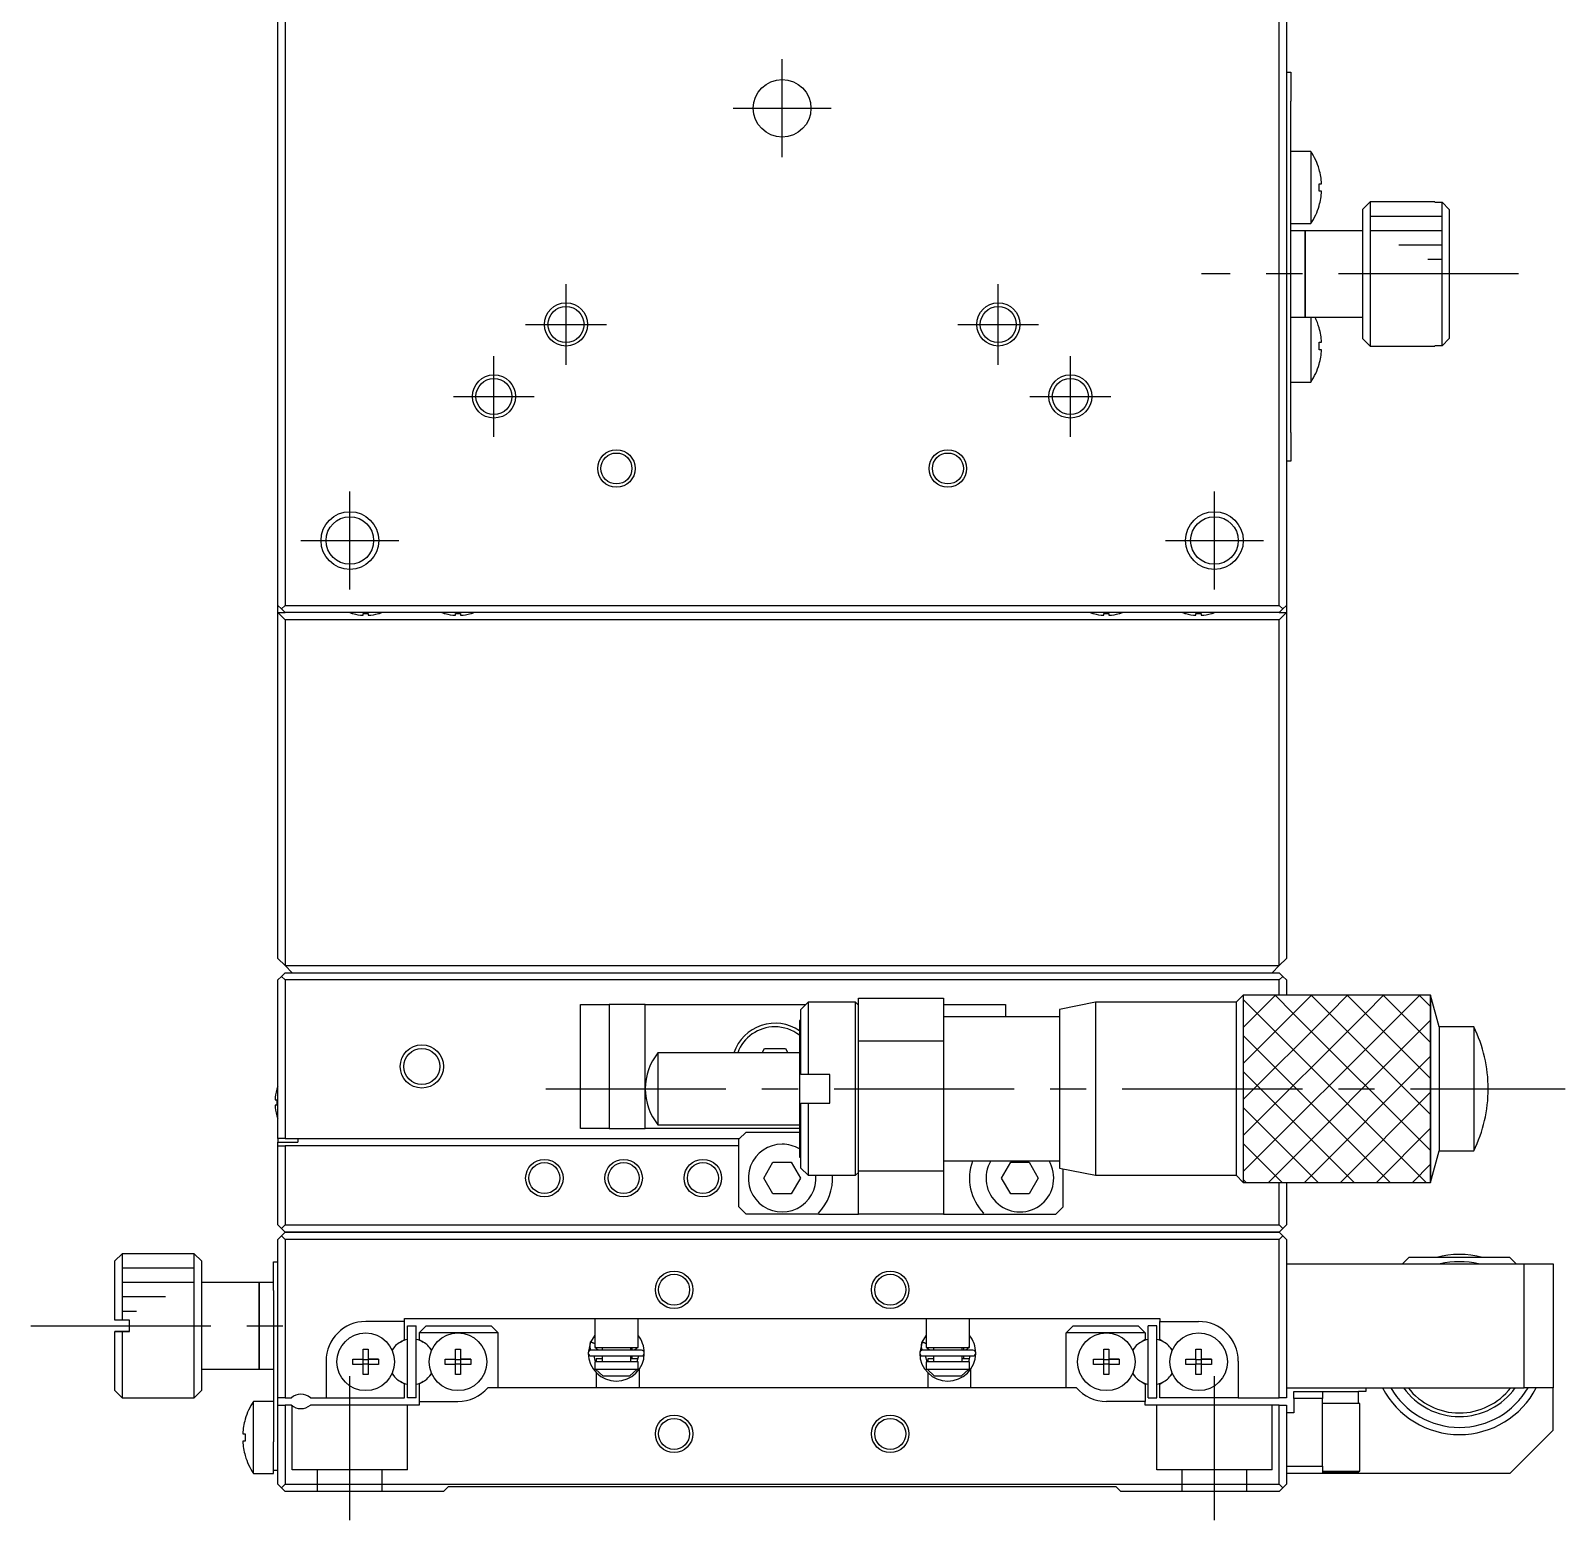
# Model space of a CAD drawing. Extents: x -400 to 382, y -2 to 594.
# Drawn here: x -115.1 to -8.6, y 39 to 142.4 of the extents above; entities that cross this region are included whole.
import ezdxf

# ---------------------------------------------------------------- set-up
doc = ezdxf.new("R2010")
doc.units = 0
doc.header["$LTSCALE"] = 10
doc.linetypes.add('CENTER', pattern=[2, 1.25, -0.25, 0.25, -0.25])
doc.linetypes.add('DASHED', pattern=[3.5, 2, -1.5])
doc.layers.get('0').update_dxf_attribs({"linetype": 'CONTINUOUS'})
doc.layers.add('CENTER', color=1, linetype='CENTER')

msp = doc.modelspace()

# ---------------------------------------------------------------- linework, layer by layer
at = {"color": 7, "linetype": 'CONTINUOUS'}
for p, q in [((-97.912276, 102.534675), (-97.912276, 171.534675)), ((-97.412276, 171.534675), (-97.412276, 102.534675)), ((-28.412276, 102.534675), (-28.412276, 171.534675)), ((-27.912276, 171.534675), (-27.912276, 102.534675)), ((-27.912276, 139.534675), (-27.612276, 139.534675)), ((-27.612276, 139.534675), (-27.612276, 137.534675)), ((-27.612276, 132.609675), (-27.612276, 137.534675)), ((-26.220619, 134.034675), (-27.612276, 134.034675)), ((-26.220619, 134.034675), (-26.220619, 129.034675)), ((-27.612276, 130.459675), (-27.612276, 132.609675)), ((-25.649695, 132.793264), (-25.64284, 132.796607)), ((-25.649695, 132.793264), (-25.64284, 132.796607)), ((-25.649695, 131.794675), (-25.477323, 131.794675)), ((-25.649695, 131.274675), (-25.649695, 131.794675)), ((-25.477323, 131.274675), (-25.649695, 131.274675)), ((-27.612276, 127.109675), (-27.612276, 130.459675)), ((-25.64284, 130.272742), (-25.649695, 130.276085)), ((-25.64284, 130.272742), (-25.649695, 130.276085)), ((-22.112276, 130.534675), (-22.612276, 130.034675)), ((-22.612276, 121.034675), (-22.612276, 130.034675)), ((-22.112276, 130.534675), (-22.112276, 120.534675)), ((-17.612276, 130.534675), (-22.112276, 130.534675)), ((-17.612276, 130.534675), (-17.612276, 130.518649)), ((-17.612276, 130.534675), (-17.612276, 130.518649)), ((-17.612276, 130.518649), (-17.112276, 130.518649)), ((-17.112276, 120.5507), (-17.112276, 130.518649)), ((-17.112276, 130.518649), (-16.612276, 130.016862)), ((-16.612276, 130.016862), (-16.612276, 121.052488)), ((-16.612276, 130.016862), (-16.612276, 121.052488)), ((-27.612276, 129.034675), (-26.220619, 129.034675)), ((-26.612276, 128.534675), (-27.612276, 128.534675)), ((-26.612276, 128.534675), (-26.612276, 122.534675)), ((-26.612276, 122.534675), (-26.612276, 128.534675)), ((-22.612276, 128.534675), (-26.612276, 128.534675)), ((-27.612276, 124.959675), (-27.612276, 127.109675)), ((-27.612276, 121.609675), (-27.612276, 124.959675)), ((-27.612276, 122.534675), (-26.612276, 122.534675)), ((-26.612276, 122.534675), (-22.612276, 122.534675)), ((-26.220619, 122.534675), (-26.220619, 118.034675)), ((-27.612276, 119.459675), (-27.612276, 121.609675)), ((-25.649695, 121.793264), (-25.64284, 121.796607)), ((-25.649695, 121.793264), (-25.64284, 121.796607)), ((-25.649695, 120.794675), (-25.477323, 120.794675)), ((-25.649695, 120.274675), (-25.649695, 120.794675)), ((-22.612276, 121.034675), (-22.112276, 120.534675)), ((-22.112276, 120.534675), (-17.612276, 120.534675)), ((-17.612276, 120.5507), (-17.612276, 120.534675)), ((-17.112276, 120.5507), (-17.612276, 120.5507)), ((-17.612276, 120.5507), (-17.612276, 120.534675)), ((-16.612276, 121.052488), (-17.112276, 120.5507)), ((-27.612276, 114.534675), (-27.612276, 119.459675)), ((-25.477323, 120.274675), (-25.649695, 120.274675)), ((-25.64284, 119.272742), (-25.649695, 119.276085)), ((-25.64284, 119.272742), (-25.649695, 119.276085)), ((-27.612276, 118.034675), (-26.220619, 118.034675)), ((-27.612276, 114.534675), (-27.612276, 112.534675)), ((-27.612276, 112.534675), (-27.912276, 112.534675)), ((-97.912276, 102.534675), (-97.662276, 102.284675)), ((-97.912276, 102.034675), (-97.912276, 102.534675)), ((-97.662276, 102.284675), (-97.412276, 102.534675)), ((-97.662276, 102.284675), (-97.412276, 102.034675)), ((-97.412276, 102.534675), (-28.412276, 102.534675)), ((-28.162276, 102.284675), (-28.412276, 102.534675)), ((-28.412276, 102.034675), (-28.162276, 102.284675)), ((-28.162276, 102.284675), (-27.912276, 102.534675)), ((-27.912276, 102.534675), (-27.912276, 102.034675)), ((-97.912276, 102.034675), (-97.412276, 101.534675)), ((-97.912276, 102.034675), (-97.412276, 102.034675)), ((-97.912276, 78.034675), (-97.912276, 102.034675)), ((-28.412276, 102.034675), (-97.412276, 102.034675)), ((-28.412276, 101.534675), (-97.412276, 101.534675)), ((-97.412276, 101.534675), (-97.412276, 77.534675)), ((-92.700892, 101.960531), (-92.698637, 101.965153)), ((-92.700892, 101.960531), (-92.698637, 101.965153)), ((-91.992276, 101.965153), (-91.632276, 101.965153)), ((-91.992276, 101.844816), (-91.992276, 101.965153)), ((-91.632276, 101.965153), (-91.632276, 101.844816)), ((-90.925914, 101.965153), (-90.92366, 101.960531)), ((-90.925914, 101.965153), (-90.92366, 101.960531)), ((-86.300892, 101.960531), (-86.298637, 101.965153)), ((-86.300892, 101.960531), (-86.298637, 101.965153)), ((-85.592276, 101.965153), (-85.232276, 101.965153)), ((-85.592276, 101.844816), (-85.592276, 101.965153)), ((-85.232276, 101.965153), (-85.232276, 101.844816)), ((-84.525914, 101.965153), (-84.52366, 101.960531)), ((-84.525914, 101.965153), (-84.52366, 101.960531)), ((-41.300892, 101.960531), (-41.298637, 101.965153)), ((-41.300892, 101.960531), (-41.298637, 101.965153)), ((-40.592276, 101.965153), (-40.232276, 101.965153)), ((-40.592276, 101.844816), (-40.592276, 101.965153)), ((-40.232276, 101.965153), (-40.232276, 101.844816)), ((-39.525914, 101.965153), (-39.52366, 101.960531)), ((-39.525914, 101.965153), (-39.52366, 101.960531)), ((-34.900892, 101.960531), (-34.898637, 101.965153)), ((-34.900892, 101.960531), (-34.898637, 101.965153)), ((-34.192276, 101.965153), (-33.832276, 101.965153)), ((-34.192276, 101.844816), (-34.192276, 101.965153)), ((-33.832276, 101.965153), (-33.832276, 101.844816)), ((-33.125914, 101.965153), (-33.12366, 101.960531)), ((-33.125914, 101.965153), (-33.12366, 101.960531)), ((-28.412276, 102.034675), (-27.912276, 102.034675)), ((-28.412276, 101.534675), (-27.912276, 102.034675)), ((-28.412276, 77.534675), (-28.412276, 101.534675)), ((-27.912276, 102.034675), (-27.912276, 78.034675)), ((-97.412276, 77.534675), (-97.912276, 78.034675)), ((-27.912276, 78.034675), (-28.412276, 77.534675)), ((-97.912276, 76.534675), (-97.662276, 76.784675)), ((-97.412276, 77.034675), (-97.662276, 76.784675)), ((-97.662276, 76.784675), (-97.412276, 76.534675)), ((-96.912276, 77.034675), (-97.412276, 77.534675)), ((-97.412276, 77.534675), (-28.412276, 77.534675)), ((-97.412276, 77.034675), (-28.412276, 77.034675)), ((-28.412276, 77.534675), (-28.912276, 77.034675)), ((-28.162276, 76.784675), (-28.412276, 77.034675)), ((-28.412276, 76.534675), (-28.162276, 76.784675)), ((-28.162276, 76.784675), (-27.912276, 76.534675)), ((-97.912276, 65.534675), (-97.912276, 76.534675)), ((-28.412276, 76.534675), (-97.412276, 76.534675)), ((-97.412276, 76.534675), (-97.412276, 65.534675)), ((-28.412276, 75.484674), (-28.412276, 76.534675)), ((-27.912276, 76.534675), (-27.912276, 75.484674)), ((-76.912276, 66.234675), (-76.912276, 74.834675)), ((-76.912276, 74.834675), (-74.912276, 74.834675)), ((-74.912276, 74.834675), (-74.912276, 66.234675)), ((-72.412276, 74.834675), (-74.912276, 74.834675)), ((-72.412276, 66.234675), (-72.412276, 74.834675)), ((-72.412276, 74.834675), (-61.262276, 74.834675)), ((-61.112276, 74.984675), (-61.612276, 74.484675)), ((-61.112276, 74.984675), (-61.112276, 69.984675)), ((-57.812276, 74.984675), (-61.112276, 74.984675)), ((-57.812276, 68.984675), (-57.812276, 74.984675)), ((-57.612276, 74.784675), (-57.812276, 74.984675)), ((-57.662276, 74.834675), (-57.612276, 74.834675)), ((-57.612276, 75.284675), (-51.712276, 75.284675)), ((-57.612276, 72.284675), (-57.612276, 75.284675)), ((-51.712276, 75.284675), (-51.712276, 72.284675)), ((-51.712276, 74.834675), (-47.412276, 74.834675)), ((-47.412276, 74.834675), (-47.412276, 73.984675)), ((-41.162277, 74.984671), (-43.662276, 74.484672)), ((-41.162277, 74.984671), (-41.162277, 62.984679)), ((-31.412272, 74.984671), (-41.162277, 74.984671)), ((-30.91227, 75.484674), (-31.412272, 74.984671)), ((-31.412272, 74.984671), (-31.412272, 62.984679)), ((-30.91227, 75.484674), (-30.91227, 62.484676)), ((-17.912269, 75.484674), (-30.91227, 75.484674)), ((-17.912269, 75.484674), (-17.912269, 62.484676)), ((-17.322781, 73.284675), (-17.912269, 75.484674)), ((-61.712276, 73.734675), (-61.712276, 64.234675)), ((-61.612276, 73.734675), (-61.712276, 73.734675)), ((-61.612276, 69.984675), (-61.612276, 74.484675)), ((-43.662276, 73.984675), (-51.712276, 73.984675)), ((-43.662276, 74.484672), (-43.662276, 63.484678)), ((-17.322781, 73.284675), (-17.322781, 64.684675)), ((-14.91227, 73.284675), (-17.322781, 73.284675)), ((-14.91227, 73.284675), (-14.91227, 64.684675)), ((-71.534767, 71.484671), (-71.534767, 66.484679)), ((-61.712276, 71.484671), (-71.534767, 71.484671)), ((-64.307171, 71.484671), (-64.133964, 71.784675)), ((-64.133964, 71.784675), (-62.690588, 71.784675)), ((-62.690588, 71.784675), (-62.517381, 71.484671)), ((-51.712276, 72.284675), (-57.612276, 72.284675)), ((-57.612276, 63.284675), (-57.612276, 72.284675)), ((-51.712276, 72.284675), (-51.712276, 63.284675)), ((-61.112276, 69.984675), (-61.612276, 69.984675)), ((-59.612276, 69.984675), (-61.112276, 69.984675)), ((-59.612276, 67.984675), (-59.612276, 69.984675)), ((-98.102135, 68.214675), (-97.981798, 68.214675)), ((-97.98642, 68.923291), (-97.981798, 68.921036)), ((-97.981798, 68.214675), (-97.981798, 67.854675)), ((-57.812276, 62.984675), (-57.812276, 68.984675)), ((-97.981798, 67.854675), (-98.102135, 67.854675)), ((-97.981798, 67.148313), (-97.98642, 67.146059)), ((-61.612276, 63.484675), (-61.612276, 67.984675)), ((-61.612276, 67.984675), (-61.112276, 67.984675)), ((-61.112276, 67.984675), (-61.112276, 62.984675)), ((-61.112276, 67.984675), (-59.612276, 67.984675)), ((-74.912276, 66.234675), (-76.912276, 66.234675)), ((-74.912276, 66.234675), (-72.412276, 66.234675)), ((-61.712276, 66.234675), (-72.412276, 66.234675)), ((-71.534767, 66.484679), (-61.712276, 66.484679)), ((-97.412276, 65.534675), (-97.912276, 65.534675)), ((-97.912276, 65.534675), (-97.912276, 65.284675)), ((-97.912276, 65.284675), (-96.512276, 65.284675)), ((-97.912276, 65.034675), (-97.912276, 65.284675)), ((-97.912276, 59.534675), (-97.912276, 65.034675)), ((-97.912276, 65.034675), (-97.412276, 65.034675)), ((-97.412276, 65.534675), (-65.862276, 65.534675)), ((-97.412276, 65.034675), (-97.412276, 59.534675)), ((-65.912276, 65.034675), (-97.412276, 65.034675)), ((-96.512276, 65.534675), (-96.512276, 65.284675)), ((-65.412276, 65.984675), (-65.912276, 65.484675)), ((-65.912276, 60.784675), (-65.912276, 65.484675)), ((-65.412276, 65.984675), (-61.712276, 65.984675)), ((-61.712276, 64.234675), (-61.612276, 64.234675)), ((-51.712276, 63.984675), (-43.662276, 63.984675)), ((-17.912269, 62.484676), (-17.322781, 64.684675)), ((-17.322781, 64.684675), (-14.91227, 64.684675)), ((-64.182447, 62.784675), (-63.547361, 63.884675)), ((-63.547361, 63.884675), (-62.277191, 63.884675)), ((-62.277191, 63.884675), (-61.642105, 62.784675)), ((-61.612276, 63.484675), (-61.112276, 62.984675)), ((-61.112276, 62.984675), (-57.812276, 62.984675)), ((-57.812276, 62.984675), (-57.612276, 63.184675)), ((-57.612276, 63.284675), (-51.712276, 63.284675)), ((-57.612276, 60.284675), (-57.612276, 63.284675)), ((-51.712276, 63.284675), (-51.712276, 60.284675)), ((-47.682447, 62.784675), (-47.047361, 63.884675)), ((-47.047361, 63.884675), (-45.777191, 63.884675)), ((-45.777191, 63.884675), (-45.142105, 62.784675)), ((-43.662276, 63.484678), (-41.162277, 62.984679)), ((-43.412276, 60.784675), (-43.412276, 63.434678)), ((-41.162277, 62.984679), (-31.412272, 62.984679)), ((-31.412272, 62.984679), (-30.91227, 62.484676)), ((-63.547361, 61.684675), (-64.182447, 62.784675)), ((-61.642105, 62.784675), (-62.277191, 61.684675)), ((-47.047361, 61.684675), (-47.682447, 62.784675)), ((-45.142105, 62.784675), (-45.777191, 61.684675)), ((-30.91227, 62.484676), (-17.912269, 62.484676)), ((-28.412276, 59.534675), (-28.412276, 62.484676)), ((-27.912276, 62.484676), (-27.912276, 59.534675)), ((-65.912276, 60.784675), (-65.412276, 60.284675)), ((-62.277191, 61.684675), (-63.547361, 61.684675)), ((-45.777191, 61.684675), (-47.047361, 61.684675)), ((-43.912276, 60.284675), (-43.412276, 60.784675)), ((-60.364748, 60.284675), (-65.412276, 60.284675)), ((-60.39412, 60.353853), (-60.364748, 60.284675)), ((-60.364748, 60.284675), (-57.612276, 60.284675)), ((-51.712276, 60.284675), (-57.612276, 60.284675)), ((-51.712276, 60.284675), (-48.959804, 60.284675)), ((-48.959804, 60.284675), (-48.930431, 60.353853)), ((-48.959804, 60.284675), (-43.912276, 60.284675)), ((-97.662276, 59.284675), (-97.912276, 59.534675)), ((-97.912276, 58.534675), (-97.662276, 58.784675)), ((-97.412276, 59.534675), (-97.662276, 59.284675)), ((-97.412276, 59.034675), (-97.662276, 59.284675)), ((-97.412276, 59.034675), (-97.662276, 58.784675)), ((-97.662276, 58.784675), (-97.412276, 58.534675)), ((-97.412276, 59.534675), (-28.412276, 59.534675)), ((-28.412276, 59.034675), (-97.412276, 59.034675)), ((-97.412276, 59.034675), (-28.412276, 59.034675)), ((-28.162276, 59.284675), (-28.412276, 59.534675)), ((-28.162276, 59.284675), (-28.412276, 59.034675)), ((-28.412276, 59.034675), (-28.162276, 58.784675)), ((-28.412276, 58.534675), (-28.162276, 58.784675)), ((-27.912276, 59.534675), (-28.162276, 59.284675)), ((-28.162276, 58.784675), (-27.912276, 58.534675)), ((-108.712276, 57.534675), (-109.212276, 57.034675)), ((-108.712276, 57.534675), (-108.712276, 52.934675)), ((-103.712276, 57.534675), (-108.712276, 57.534675)), ((-103.712276, 52.534675), (-103.712276, 57.534675)), ((-103.212276, 57.034675), (-103.712276, 57.534675)), ((-97.912276, 47.534675), (-97.912276, 58.534675)), ((-97.412276, 58.534675), (-97.412276, 47.534675)), ((-28.412276, 58.534675), (-97.412276, 58.534675)), ((-28.412276, 47.534675), (-28.412276, 58.534675)), ((-27.912276, 58.534675), (-27.912276, 47.534675)), ((-109.212276, 52.934675), (-109.212276, 57.034675)), ((-103.212276, 57.034675), (-103.212276, 52.534675)), ((-98.212276, 54.984675), (-98.212276, 56.984675)), ((-98.212276, 56.984675), (-97.912276, 56.984675)), ((-27.912276, 56.834675), (-11.412276, 56.834675)), ((-19.412276, 57.284675), (-19.862276, 56.834675)), ((-12.412276, 57.284675), (-19.412276, 57.284675)), ((-11.962276, 56.834675), (-12.412276, 57.284675)), ((-11.412276, 48.234675), (-11.412276, 56.834675)), ((-11.412276, 56.834675), (-9.412276, 56.834675)), ((-9.412276, 56.834675), (-9.412276, 48.234675)), ((-99.212276, 55.534675), (-103.212276, 55.534675)), ((-99.212276, 52.534675), (-99.212276, 55.534675)), ((-99.212276, 55.534675), (-99.212276, 52.534675)), ((-98.212276, 55.534675), (-99.212276, 55.534675)), ((-98.212276, 54.984675), (-98.212276, 45.859675)), ((-108.712276, 52.934675), (-109.212276, 52.934675)), ((-108.212276, 52.934675), (-108.712276, 52.934675)), ((-108.212276, 52.134675), (-108.212276, 52.934675)), ((-103.712276, 47.534675), (-103.712276, 52.534675)), ((-103.212276, 52.534675), (-103.212276, 48.034675)), ((-99.212276, 49.534675), (-99.212276, 52.534675)), ((-99.212276, 52.534675), (-99.212276, 49.534675)), ((-89.112276, 52.834675), (-91.812276, 52.834675)), ((-89.112276, 53.034675), (-36.712276, 53.034675)), ((-89.112276, 52.834675), (-89.112276, 53.034675)), ((-89.112276, 51.579087), (-89.112276, 52.834675)), ((-88.912276, 47.534675), (-88.912276, 52.534675)), ((-88.912276, 52.534675), (-88.312276, 52.534675)), ((-88.312276, 47.534675), (-88.312276, 52.534675)), ((-88.112276, 52.034675), (-87.612276, 52.534675)), ((-87.612276, 52.534675), (-83.112276, 52.534675)), ((-83.112276, 52.534675), (-82.612276, 52.034675)), ((-75.912276, 53.034675), (-75.912276, 51.034675)), ((-72.912276, 51.034675), (-72.912276, 53.034675)), ((-52.912276, 53.034675), (-52.912276, 51.034675)), ((-49.912276, 51.034675), (-49.912276, 53.034675)), ((-43.212276, 52.034675), (-42.712276, 52.534675)), ((-42.712276, 52.534675), (-38.212276, 52.534675)), ((-38.212276, 52.534675), (-37.712276, 52.034675)), ((-37.512276, 47.534675), (-37.512276, 52.534675)), ((-36.912276, 52.534675), (-37.512276, 52.534675)), ((-36.912276, 47.534675), (-36.912276, 52.534675)), ((-36.712276, 53.034675), (-36.712276, 52.834675)), ((-36.712276, 52.834675), (-34.012276, 52.834675)), ((-36.712276, 51.579087), (-36.712276, 52.834675)), ((-108.712276, 52.134675), (-109.212276, 52.134675)), ((-109.212276, 52.134675), (-108.712276, 52.134675)), ((-109.212276, 48.034675), (-109.212276, 52.134675)), ((-108.212276, 52.134675), (-108.712276, 52.134675)), ((-108.712276, 52.134675), (-108.712276, 47.534675)), ((-108.712276, 52.134675), (-108.212276, 52.134675)), ((-89.406026, 51.40949), (-89.112276, 51.579087)), ((-85.412276, 52.034675), (-88.112276, 52.034675)), ((-88.112276, 52.034675), (-88.112276, 51.579087)), ((-88.112276, 51.579087), (-87.818526, 51.40949)), ((-82.612276, 52.034675), (-85.412276, 52.034675)), ((-82.612276, 48.234675), (-82.612276, 52.034675)), ((-76.206438, 51.413111), (-76.365902, 50.668329)), ((-76.264479, 51.175821), (-76.26558, 51.141575)), ((-76.26558, 51.141575), (-76.264969, 51.107318)), ((-76.261668, 51.209972), (-76.264479, 51.175821)), ((-76.257153, 51.243944), (-76.261668, 51.209972)), ((-76.250945, 51.277655), (-76.257153, 51.243944)), ((-76.24306, 51.311021), (-76.250945, 51.277655)), ((-76.233515, 51.343961), (-76.24306, 51.311021)), ((-76.222333, 51.376392), (-76.233515, 51.343961)), ((-76.210258, 51.406568), (-76.222333, 51.376392)), ((-76.210243, 51.406603), (-76.208865, 51.408181)), ((-75.912499, 51.889112), (-76.209447, 51.406149)), ((-76.208865, 51.408181), (-76.206353, 51.40926)), ((-76.196618, 51.435444), (-76.206438, 51.413111)), ((-76.206353, 51.40926), (-76.202722, 51.409832)), ((-76.205522, 51.415254), (-75.912266, 51.310975)), ((-76.204922, 51.40982), (-76.205522, 51.415254)), ((-76.202722, 51.409832), (-76.197996, 51.409894)), ((-76.197996, 51.409894), (-76.192205, 51.409445)), ((-76.192205, 51.409445), (-76.185385, 51.408489)), ((-76.185385, 51.408489), (-76.17758, 51.407032)), ((-76.17758, 51.407032), (-76.16884, 51.405082)), ((-76.16884, 51.405082), (-76.159221, 51.402652)), ((-76.159221, 51.402652), (-76.148783, 51.399758)), ((-76.148783, 51.399758), (-76.137594, 51.396419)), ((-76.137594, 51.396419), (-76.125726, 51.392654)), ((-76.125726, 51.392654), (-76.113253, 51.38849)), ((-76.113253, 51.38849), (-76.100255, 51.383951)), ((-76.100255, 51.383951), (-76.086815, 51.379067)), ((-76.086815, 51.379067), (-76.073019, 51.373869)), ((-76.073019, 51.373869), (-76.058955, 51.368391)), ((-76.058955, 51.368391), (-76.044712, 51.362667)), ((-76.044712, 51.362667), (-76.030382, 51.356734)), ((-76.030382, 51.356734), (-76.016056, 51.350629)), ((-76.016056, 51.350629), (-76.001824, 51.344392)), ((-76.001824, 51.344392), (-75.987779, 51.338062)), ((-75.987779, 51.338062), (-75.974009, 51.33168)), ((-75.974009, 51.33168), (-75.960603, 51.325286)), ((-75.960603, 51.325286), (-75.947646, 51.318921)), ((-75.947646, 51.318921), (-75.93522, 51.312627)), ((-75.93522, 51.312627), (-75.923405, 51.306442)), ((-75.923405, 51.306442), (-75.912276, 51.300406)), ((-72.635063, 51.40479), (-72.635161, 51.404749)), ((-72.634571, 51.404997), (-72.634678, 51.404952)), ((-72.633843, 51.405302), (-72.634571, 51.404997)), ((-72.634372, 51.40284), (-72.633843, 51.405302)), ((-72.634111, 51.406568), (-72.633843, 51.405302)), ((-72.619514, 51.369518), (-72.634111, 51.406568)), ((-72.618506, 51.366705), (-72.619514, 51.369518)), ((-72.617999, 51.365277), (-72.618506, 51.366705)), ((-72.616492, 51.360968), (-72.617999, 51.365277)), ((-72.61608, 51.359775), (-72.616492, 51.360968)), ((-72.615424, 51.357858), (-72.61608, 51.359775)), ((-72.615067, 51.356808), (-72.615424, 51.357858)), ((-72.614179, 51.354168), (-72.615067, 51.356808)), ((-72.613483, 51.352075), (-72.614179, 51.354168)), ((-72.613066, 51.350812), (-72.613483, 51.352075)), ((-72.612681, 51.349635), (-72.613066, 51.350812)), ((-72.612254, 51.348323), (-72.612681, 51.349635)), ((-53.196618, 51.435444), (-53.365902, 50.668329)), ((-53.264479, 51.175821), (-53.26558, 51.141575)), ((-53.26558, 51.141575), (-53.264969, 51.107318)), ((-53.261668, 51.209972), (-53.264479, 51.175821)), ((-53.257153, 51.243944), (-53.261668, 51.209972)), ((-53.250945, 51.277655), (-53.257153, 51.243944)), ((-53.24306, 51.311021), (-53.250945, 51.277655)), ((-53.233515, 51.343961), (-53.24306, 51.311021)), ((-53.222333, 51.376392), (-53.233515, 51.343961)), ((-53.210258, 51.406568), (-53.222333, 51.376392)), ((-53.210526, 51.405302), (-53.209869, 51.407241)), ((-53.209869, 51.407241), (-53.208017, 51.408663)), ((-52.912499, 51.889112), (-53.209447, 51.406149)), ((-53.208017, 51.408663), (-53.204982, 51.409559)), ((-53.205522, 51.415254), (-52.912266, 51.310975)), ((-53.204922, 51.40982), (-53.205522, 51.415254)), ((-53.204982, 51.409559), (-53.200785, 51.409922)), ((-53.200785, 51.409922), (-53.195453, 51.40975)), ((-53.195453, 51.40975), (-53.189023, 51.409045)), ((-53.189023, 51.409045), (-53.181537, 51.40781)), ((-53.181537, 51.40781), (-53.173045, 51.406055)), ((-53.173045, 51.406055), (-53.163604, 51.403791)), ((-53.163604, 51.403791), (-53.153276, 51.401033)), ((-53.153276, 51.401033), (-53.142132, 51.3978)), ((-53.142132, 51.3978), (-53.130246, 51.394112)), ((-53.130246, 51.394112), (-53.117696, 51.389996)), ((-53.117696, 51.389996), (-53.104567, 51.385478)), ((-53.104567, 51.385478), (-53.090946, 51.380588)), ((-53.090946, 51.380588), (-53.076925, 51.375359)), ((-53.076925, 51.375359), (-53.062597, 51.369827)), ((-53.062597, 51.369827), (-53.048057, 51.364027)), ((-53.048057, 51.364027), (-53.033404, 51.357999)), ((-53.033404, 51.357999), (-53.018734, 51.351783)), ((-53.018734, 51.351783), (-53.004146, 51.345421)), ((-53.004146, 51.345421), (-52.989737, 51.338955)), ((-52.989737, 51.338955), (-52.975604, 51.332428)), ((-52.975604, 51.332428), (-52.961841, 51.325884)), ((-52.961841, 51.325884), (-52.948539, 51.319367)), ((-52.948539, 51.319367), (-52.935789, 51.312919)), ((-52.935789, 51.312919), (-52.923674, 51.306585)), ((-52.923674, 51.306585), (-52.912276, 51.300406)), ((-49.635063, 51.40479), (-49.635161, 51.404749)), ((-49.634571, 51.404997), (-49.634678, 51.404952)), ((-49.633843, 51.405302), (-49.634571, 51.404997)), ((-49.634372, 51.40284), (-49.633843, 51.405302)), ((-49.634111, 51.406568), (-49.633843, 51.405302)), ((-49.619514, 51.369518), (-49.634111, 51.406568)), ((-49.618506, 51.366705), (-49.619514, 51.369518)), ((-49.617999, 51.365277), (-49.618506, 51.366705)), ((-49.616492, 51.360968), (-49.617999, 51.365277)), ((-49.61608, 51.359775), (-49.616492, 51.360968)), ((-49.615424, 51.357858), (-49.61608, 51.359775)), ((-49.615067, 51.356808), (-49.615424, 51.357858)), ((-49.614179, 51.354168), (-49.615067, 51.356808)), ((-49.613483, 51.352075), (-49.614179, 51.354168)), ((-49.613066, 51.350812), (-49.613483, 51.352075)), ((-49.612681, 51.349635), (-49.613066, 51.350812)), ((-49.612254, 51.348323), (-49.612681, 51.349635)), ((-43.212276, 48.234675), (-43.212276, 52.034675)), ((-40.412276, 52.034675), (-43.212276, 52.034675)), ((-37.712276, 52.034675), (-40.412276, 52.034675)), ((-37.712276, 51.579087), (-38.006026, 51.40949)), ((-37.712276, 52.034675), (-37.712276, 51.579087)), ((-36.418526, 51.40949), (-36.712276, 51.579087)), ((-94.562276, 50.084675), (-94.562276, 47.534675)), ((-92.698637, 50.214675), (-91.992276, 50.214675)), ((-92.698637, 49.854675), (-92.698637, 50.214675)), ((-92.698637, 50.214675), (-91.992276, 50.214675)), ((-91.992276, 50.921036), (-91.632276, 50.921036)), ((-91.992276, 50.214675), (-91.992276, 50.921036)), ((-91.981904, 50.204302), (-91.992276, 50.214675)), ((-91.981904, 49.865047), (-91.981904, 50.204302)), ((-91.981904, 50.204302), (-91.642648, 50.204302)), ((-91.642648, 50.204302), (-91.632276, 50.214675)), ((-91.642648, 50.204302), (-91.642648, 49.865047)), ((-91.632276, 50.921036), (-91.632276, 50.214675)), ((-91.632276, 50.214675), (-90.925914, 50.214675)), ((-90.925914, 50.214675), (-91.632276, 50.214675)), ((-90.925914, 50.214675), (-90.925914, 49.854675)), ((-86.298637, 50.214675), (-85.592276, 50.214675)), ((-86.298637, 49.854675), (-86.298637, 50.214675)), ((-86.298637, 50.214675), (-85.592276, 50.214675)), ((-85.592276, 50.921036), (-85.232276, 50.921036)), ((-85.592276, 50.214675), (-85.592276, 50.921036)), ((-85.581904, 50.204302), (-85.592276, 50.214675)), ((-85.581904, 49.865047), (-85.581904, 50.204302)), ((-85.581904, 50.204302), (-85.242648, 50.204302)), ((-85.242648, 50.204302), (-85.232276, 50.214675)), ((-85.242648, 50.204302), (-85.242648, 49.865047)), ((-85.232276, 50.921036), (-85.232276, 50.214675)), ((-85.232276, 50.214675), (-84.525914, 50.214675)), ((-84.525914, 50.214675), (-85.232276, 50.214675)), ((-84.525914, 50.214675), (-84.525914, 49.854675)), ((-76.264969, 51.107318), (-76.262647, 51.073133)), ((-76.262647, 51.073133), (-76.258619, 51.039104)), ((-76.258619, 51.039104), (-76.252897, 51.005314)), ((-76.252897, 51.005314), (-76.245493, 50.971846)), ((-76.245493, 50.971846), (-76.236426, 50.938781)), ((-76.236426, 50.938781), (-76.225716, 50.906201)), ((-76.225716, 50.906201), (-76.213391, 50.874186)), ((-76.213391, 50.874186), (-76.19948, 50.842813)), ((-76.19948, 50.842813), (-76.195555, 50.834665)), ((-72.672184, 50.836181), (-76.172184, 50.836181)), ((-76.172184, 50.446181), (-72.672184, 50.446181)), ((-75.854597, 50.034485), (-75.965812, 50.446159)), ((-75.912276, 51.034675), (-72.912276, 51.034675)), ((-75.853254, 51.023858), (-75.857454, 51.034652)), ((-75.847176, 51.010092), (-75.853254, 51.023858)), ((-75.840414, 50.996655), (-75.847176, 51.010092)), ((-75.832986, 50.983578), (-75.840414, 50.996655)), ((-75.824914, 50.970893), (-75.832986, 50.983578)), ((-75.81622, 50.958631), (-75.824914, 50.970893)), ((-75.806925, 50.946822), (-75.81622, 50.958631)), ((-75.412276, 50.234675), (-75.812276, 50.234675)), ((-75.812276, 50.234675), (-75.812276, 50.034675)), ((-75.797057, 50.935492), (-75.806925, 50.946822)), ((-75.786639, 50.924668), (-75.797057, 50.935492)), ((-75.775699, 50.914375), (-75.786639, 50.924668)), ((-75.764265, 50.904637), (-75.775699, 50.914375)), ((-75.752366, 50.895475), (-75.764265, 50.904637)), ((-75.740031, 50.886911), (-75.752366, 50.895475)), ((-75.727291, 50.878962), (-75.740031, 50.886911)), ((-75.714177, 50.871648), (-75.727291, 50.878962)), ((-75.70072, 50.864983), (-75.714177, 50.871648)), ((-75.686954, 50.858983), (-75.70072, 50.864983)), ((-75.672911, 50.853661), (-75.686954, 50.858983)), ((-75.658625, 50.849029), (-75.672911, 50.853661)), ((-75.644129, 50.845096), (-75.658625, 50.849029)), ((-75.629457, 50.841872), (-75.644129, 50.845096)), ((-75.614645, 50.839364), (-75.629457, 50.841872)), ((-75.599727, 50.837577), (-75.614645, 50.839364)), ((-75.584738, 50.836515), (-75.599727, 50.837577)), ((-75.570504, 50.836181), (-75.584738, 50.836515)), ((-75.412276, 51.034675), (-75.412276, 50.836181)), ((-75.412276, 50.446181), (-75.412276, 50.034675)), ((-73.412276, 50.836181), (-73.412276, 51.034675)), ((-73.412276, 50.034675), (-73.412276, 50.446181)), ((-72.920399, 50.234675), (-73.412276, 50.234675)), ((-73.312276, 50.836181), (-73.312276, 51.034675)), ((-73.312276, 50.234675), (-73.312276, 50.446181)), ((-73.266828, 50.836264), (-73.273865, 50.836181)), ((-73.251815, 50.836977), (-73.266828, 50.836264)), ((-73.236853, 50.838418), (-73.251815, 50.836977)), ((-73.221975, 50.840584), (-73.236853, 50.838418)), ((-73.207219, 50.84347), (-73.221975, 50.840584)), ((-73.192617, 50.84707), (-73.207219, 50.84347)), ((-73.178206, 50.851377), (-73.192617, 50.84707)), ((-73.16402, 50.856383), (-73.178206, 50.851377)), ((-73.150092, 50.862075), (-73.16402, 50.856383)), ((-73.136457, 50.868443), (-73.150092, 50.862075)), ((-73.123147, 50.875472), (-73.136457, 50.868443)), ((-73.110196, 50.883148), (-73.123147, 50.875472)), ((-73.097636, 50.891452), (-73.110196, 50.883148)), ((-73.085499, 50.900367), (-73.097636, 50.891452)), ((-73.073814, 50.909873), (-73.085499, 50.900367)), ((-73.062612, 50.919948), (-73.073814, 50.909873)), ((-73.051923, 50.930569), (-73.062612, 50.919948)), ((-73.041773, 50.941711), (-73.051923, 50.930569)), ((-73.03219, 50.953348), (-73.041773, 50.941711)), ((-73.0232, 50.965451), (-73.03219, 50.953348)), ((-73.014827, 50.977993), (-73.0232, 50.965451)), ((-73.007093, 50.990942), (-73.014827, 50.977993)), ((-73.000021, 51.004266), (-73.007093, 50.990942)), ((-72.99363, 51.017931), (-73.000021, 51.004266)), ((-72.987938, 51.031904), (-72.99363, 51.017931)), ((-72.878872, 50.446126), (-72.989418, 50.034525)), ((-72.986914, 51.034656), (-72.987938, 51.031904)), ((-53.264969, 51.107318), (-53.262647, 51.073133)), ((-53.262647, 51.073133), (-53.258619, 51.039104)), ((-53.258619, 51.039104), (-53.252897, 51.005314)), ((-53.252897, 51.005314), (-53.245493, 50.971846)), ((-53.245493, 50.971846), (-53.236426, 50.938781)), ((-53.236426, 50.938781), (-53.225716, 50.906201)), ((-53.225716, 50.906201), (-53.213391, 50.874186)), ((-53.213391, 50.874186), (-53.19948, 50.842813)), ((-53.19948, 50.842813), (-53.195555, 50.834665)), ((-49.672184, 50.836181), (-53.172184, 50.836181)), ((-53.172184, 50.446181), (-49.672184, 50.446181)), ((-52.854597, 50.034485), (-52.965812, 50.446159)), ((-52.912276, 51.034675), (-49.912276, 51.034675)), ((-52.853254, 51.023858), (-52.857454, 51.034652)), ((-52.847176, 51.010092), (-52.853254, 51.023858)), ((-52.840414, 50.996655), (-52.847176, 51.010092)), ((-52.832986, 50.983578), (-52.840414, 50.996655)), ((-52.824914, 50.970893), (-52.832986, 50.983578)), ((-52.81622, 50.958631), (-52.824914, 50.970893)), ((-52.806925, 50.946822), (-52.81622, 50.958631)), ((-52.412276, 50.234675), (-52.812276, 50.234675)), ((-52.812276, 50.234675), (-52.812276, 50.034675)), ((-52.797057, 50.935492), (-52.806925, 50.946822)), ((-52.786639, 50.924668), (-52.797057, 50.935492)), ((-52.775699, 50.914375), (-52.786639, 50.924668)), ((-52.764265, 50.904637), (-52.775699, 50.914375)), ((-52.752366, 50.895475), (-52.764265, 50.904637)), ((-52.740031, 50.886911), (-52.752366, 50.895475)), ((-52.727291, 50.878962), (-52.740031, 50.886911)), ((-52.714177, 50.871648), (-52.727291, 50.878962)), ((-52.70072, 50.864983), (-52.714177, 50.871648)), ((-52.686954, 50.858983), (-52.70072, 50.864983)), ((-52.672911, 50.853661), (-52.686954, 50.858983)), ((-52.658625, 50.849029), (-52.672911, 50.853661)), ((-52.644129, 50.845096), (-52.658625, 50.849029)), ((-52.629457, 50.841872), (-52.644129, 50.845096)), ((-52.614645, 50.839364), (-52.629457, 50.841872)), ((-52.599727, 50.837577), (-52.614645, 50.839364)), ((-52.584738, 50.836515), (-52.599727, 50.837577)), ((-52.570504, 50.836181), (-52.584738, 50.836515)), ((-52.412276, 51.034675), (-52.412276, 50.836181)), ((-52.412276, 50.446181), (-52.412276, 50.034675)), ((-50.412276, 50.836181), (-50.412276, 51.034675)), ((-50.412276, 50.034675), (-50.412276, 50.446181)), ((-49.920399, 50.234675), (-50.412276, 50.234675)), ((-50.312276, 50.836181), (-50.312276, 51.034675)), ((-50.312276, 50.234675), (-50.312276, 50.446181)), ((-50.266828, 50.836264), (-50.273865, 50.836181)), ((-50.251815, 50.836977), (-50.266828, 50.836264)), ((-50.236853, 50.838418), (-50.251815, 50.836977)), ((-50.221975, 50.840584), (-50.236853, 50.838418)), ((-50.207219, 50.84347), (-50.221975, 50.840584)), ((-50.192617, 50.84707), (-50.207219, 50.84347)), ((-50.178206, 50.851377), (-50.192617, 50.84707)), ((-50.16402, 50.856383), (-50.178206, 50.851377)), ((-50.150092, 50.862075), (-50.16402, 50.856383)), ((-50.136457, 50.868443), (-50.150092, 50.862075)), ((-50.123147, 50.875472), (-50.136457, 50.868443)), ((-50.110196, 50.883148), (-50.123147, 50.875472)), ((-50.097636, 50.891452), (-50.110196, 50.883148)), ((-50.085499, 50.900367), (-50.097636, 50.891452)), ((-50.073814, 50.909873), (-50.085499, 50.900367)), ((-50.062612, 50.919948), (-50.073814, 50.909873)), ((-50.051923, 50.930569), (-50.062612, 50.919948)), ((-50.041773, 50.941711), (-50.051923, 50.930569)), ((-50.03219, 50.953348), (-50.041773, 50.941711)), ((-50.0232, 50.965451), (-50.03219, 50.953348)), ((-50.014827, 50.977993), (-50.0232, 50.965451)), ((-50.007093, 50.990942), (-50.014827, 50.977993)), ((-50.000021, 51.004266), (-50.007093, 50.990942)), ((-49.99363, 51.017931), (-50.000021, 51.004266)), ((-49.987938, 51.031904), (-49.99363, 51.017931)), ((-49.878872, 50.446126), (-49.989418, 50.034525)), ((-49.986914, 51.034656), (-49.987938, 51.031904)), ((-41.298637, 50.214675), (-40.592276, 50.214675)), ((-41.298637, 49.854675), (-41.298637, 50.214675)), ((-41.298637, 50.214675), (-40.592276, 50.214675)), ((-40.592276, 50.921036), (-40.232276, 50.921036)), ((-40.592276, 50.214675), (-40.592276, 50.921036)), ((-40.581904, 50.204302), (-40.592276, 50.214675)), ((-40.581904, 49.865047), (-40.581904, 50.204302)), ((-40.581904, 50.204302), (-40.242648, 50.204302)), ((-40.242648, 50.204302), (-40.232276, 50.214675)), ((-40.242648, 50.204302), (-40.242648, 49.865047)), ((-40.232276, 50.921036), (-40.232276, 50.214675)), ((-40.232276, 50.214675), (-39.525914, 50.214675)), ((-39.525914, 50.214675), (-40.232276, 50.214675)), ((-39.525914, 50.214675), (-39.525914, 49.854675)), ((-34.898637, 50.214675), (-34.192276, 50.214675)), ((-34.898637, 49.854675), (-34.898637, 50.214675)), ((-34.898637, 50.214675), (-34.192276, 50.214675)), ((-34.192276, 50.921036), (-33.832276, 50.921036)), ((-34.192276, 50.214675), (-34.192276, 50.921036)), ((-34.181904, 50.204302), (-34.192276, 50.214675)), ((-34.181904, 49.865047), (-34.181904, 50.204302)), ((-34.181904, 50.204302), (-33.842648, 50.204302)), ((-33.842648, 50.204302), (-33.832276, 50.214675)), ((-33.842648, 50.204302), (-33.842648, 49.865047)), ((-33.832276, 50.921036), (-33.832276, 50.214675)), ((-33.832276, 50.214675), (-33.125914, 50.214675)), ((-33.125914, 50.214675), (-33.832276, 50.214675)), ((-33.125914, 50.214675), (-33.125914, 49.854675)), ((-31.262276, 50.084675), (-31.262276, 47.534675)), ((-103.212276, 49.534675), (-99.212276, 49.534675)), ((-99.212276, 49.534675), (-98.212276, 49.534675)), ((-91.992276, 49.854675), (-92.698637, 49.854675)), ((-91.981904, 49.865047), (-91.992276, 49.854675)), ((-91.992276, 49.148313), (-91.992276, 49.854675)), ((-91.632276, 49.148313), (-91.992276, 49.148313)), ((-91.642648, 49.865047), (-91.981904, 49.865047)), ((-91.642648, 49.865047), (-91.632276, 49.854675)), ((-91.632276, 49.854675), (-91.632276, 49.148313)), ((-90.925914, 49.854675), (-91.632276, 49.854675)), ((-85.592276, 49.854675), (-86.298637, 49.854675)), ((-85.581904, 49.865047), (-85.592276, 49.854675)), ((-85.592276, 49.148313), (-85.592276, 49.854675)), ((-85.232276, 49.148313), (-85.592276, 49.148313)), ((-85.242648, 49.865047), (-85.581904, 49.865047)), ((-85.242648, 49.865047), (-85.232276, 49.854675)), ((-85.232276, 49.854675), (-85.232276, 49.148313)), ((-84.525914, 49.854675), (-85.232276, 49.854675)), ((-72.912276, 50.034675), (-75.912276, 50.034675)), ((-75.912276, 50.034675), (-75.912276, 49.534675)), ((-75.912276, 49.534675), (-75.857959, 49.534675)), ((-75.857959, 49.534675), (-72.966593, 49.534675)), ((-75.328791, 49.034675), (-75.857959, 49.534675)), ((-75.812276, 49.283358), (-75.812276, 48.234675)), ((-73.495761, 49.034675), (-75.328791, 49.034675)), ((-72.966593, 49.534675), (-73.495761, 49.034675)), ((-72.966593, 49.534675), (-72.912276, 49.534675)), ((-72.912276, 49.534675), (-72.912276, 50.034675)), ((-72.812276, 48.234675), (-72.812276, 49.552602)), ((-49.912276, 50.034675), (-52.912276, 50.034675)), ((-52.912276, 50.034675), (-52.912276, 49.534675)), ((-52.912276, 49.534675), (-52.857959, 49.534675)), ((-52.857959, 49.534675), (-49.966593, 49.534675)), ((-52.328791, 49.034675), (-52.857959, 49.534675)), ((-52.812276, 49.283358), (-52.812276, 48.234675)), ((-50.495761, 49.034675), (-52.328791, 49.034675)), ((-49.966593, 49.534675), (-50.495761, 49.034675)), ((-49.966593, 49.534675), (-49.912276, 49.534675)), ((-49.912276, 49.534675), (-49.912276, 50.034675)), ((-49.812276, 48.234675), (-49.812276, 49.552602)), ((-40.592276, 49.854675), (-41.298637, 49.854675)), ((-40.581904, 49.865047), (-40.592276, 49.854675)), ((-40.592276, 49.148313), (-40.592276, 49.854675)), ((-40.232276, 49.148313), (-40.592276, 49.148313)), ((-40.242648, 49.865047), (-40.581904, 49.865047)), ((-40.242648, 49.865047), (-40.232276, 49.854675)), ((-40.232276, 49.854675), (-40.232276, 49.148313)), ((-39.525914, 49.854675), (-40.232276, 49.854675)), ((-34.192276, 49.854675), (-34.898637, 49.854675)), ((-34.181904, 49.865047), (-34.192276, 49.854675)), ((-34.192276, 49.148313), (-34.192276, 49.854675)), ((-33.832276, 49.148313), (-34.192276, 49.148313)), ((-33.842648, 49.865047), (-34.181904, 49.865047)), ((-33.842648, 49.865047), (-33.832276, 49.854675)), ((-33.832276, 49.854675), (-33.832276, 49.148313)), ((-33.125914, 49.854675), (-33.832276, 49.854675)), ((-109.212276, 48.034675), (-108.712276, 47.534675)), ((-103.712276, 47.534675), (-103.212276, 48.034675)), ((-89.112276, 48.490263), (-89.406026, 48.659859)), ((-89.112276, 47.534675), (-89.112276, 48.490263)), ((-87.818526, 48.659859), (-88.112276, 48.490263)), ((-88.112276, 48.490263), (-88.112276, 47.284675)), ((-75.387276, 48.234675), (-83.333214, 48.234675)), ((-73.237276, 48.234675), (-75.387276, 48.234675)), ((-52.387276, 48.234675), (-73.237276, 48.234675)), ((-50.237276, 48.234675), (-52.387276, 48.234675)), ((-42.491338, 48.234675), (-50.237276, 48.234675)), ((-38.006026, 48.659859), (-37.712276, 48.490263)), ((-37.712276, 48.490263), (-37.712276, 47.284675)), ((-36.712276, 48.490263), (-36.418526, 48.659859)), ((-36.712276, 47.534675), (-36.712276, 48.490263)), ((-27.912276, 48.234675), (-11.412276, 48.234675)), ((-27.412276, 47.484675), (-27.412276, 47.984675)), ((-27.412276, 47.984675), (-25.412276, 47.984675)), ((-25.412276, 47.984675), (-25.412276, 47.484675)), ((-25.412276, 47.984675), (-22.912276, 47.984675)), ((-22.912276, 47.944411), (-25.412276, 47.944411)), ((-22.912276, 47.984675), (-22.912276, 47.944411)), ((-22.412276, 47.984675), (-22.912276, 47.984675)), ((-22.912276, 47.134675), (-22.912276, 47.944411)), ((-22.412276, 48.234675), (-22.412276, 47.984675)), ((-9.412276, 48.234675), (-11.412276, 48.234675)), ((-9.412276, 45.284675), (-9.412276, 48.234675)), ((-108.712276, 47.534675), (-103.712276, 47.534675)), ((-99.603933, 42.284675), (-99.603933, 47.284675)), ((-98.212276, 47.284675), (-99.603933, 47.284675)), ((-97.912276, 47.034675), (-97.912276, 47.534675)), ((-97.412276, 47.534675), (-97.912276, 47.534675)), ((-97.912276, 41.534675), (-97.912276, 47.034675)), ((-97.912276, 47.034675), (-97.412276, 47.034675)), ((-97.412276, 47.534675), (-96.973714, 47.534675)), ((-97.412276, 47.034675), (-97.412276, 41.534675)), ((-96.973714, 47.034675), (-97.412276, 47.034675)), ((-95.650838, 47.534675), (-94.562276, 47.534675)), ((-88.112276, 47.034675), (-95.650838, 47.034675)), ((-94.562276, 47.534675), (-89.112276, 47.534675)), ((-88.312276, 47.534675), (-88.912276, 47.534675)), ((-88.112276, 47.284675), (-88.112276, 47.034675)), ((-88.112276, 47.284675), (-85.412276, 47.284675)), ((-37.712276, 47.284675), (-40.412276, 47.284675)), ((-37.712276, 47.034675), (-37.712276, 47.284675)), ((-28.412276, 47.034675), (-37.712276, 47.034675)), ((-37.512276, 47.534675), (-36.912276, 47.534675)), ((-31.262276, 47.534675), (-36.712276, 47.534675)), ((-31.262276, 47.534675), (-28.412276, 47.534675)), ((-27.912276, 47.534675), (-28.412276, 47.534675)), ((-28.412276, 41.534675), (-28.412276, 47.034675)), ((-28.412276, 47.034675), (-27.912276, 47.034675)), ((-27.912276, 47.034675), (-27.912276, 41.534675)), ((-25.412276, 47.484675), (-27.412276, 47.484675)), ((-27.412276, 47.484675), (-27.412276, 46.484675)), ((-25.412276, 42.784675), (-25.412276, 47.484675)), ((-22.812276, 47.134675), (-25.412276, 47.134675)), ((-22.812276, 42.434675), (-22.812276, 47.134675)), ((-100.181712, 46.046607), (-100.174857, 46.043264)), ((-98.212276, 45.859675), (-98.212276, 44.484675)), ((-27.412276, 46.484675), (-27.912276, 46.484675)), ((-100.347229, 45.044675), (-100.174857, 45.044675)), ((-100.174857, 45.044675), (-100.174857, 44.524675)), ((-12.412276, 42.284675), (-9.412276, 45.284675)), ((-100.174857, 44.524675), (-100.347229, 44.524675)), ((-98.212276, 42.484675), (-98.212276, 44.484675)), ((-100.174857, 43.526085), (-100.181712, 43.522742)), ((-27.912276, 42.784675), (-25.412276, 42.784675)), ((-25.412276, 42.784675), (-25.412276, 42.284675)), ((-99.603933, 42.284675), (-98.212276, 42.284675)), ((-98.212276, 42.284675), (-98.212276, 42.484675)), ((-97.912276, 42.484675), (-98.212276, 42.484675)), ((-25.412276, 42.284675), (-27.912276, 42.284675)), ((-25.412276, 42.434675), (-22.812276, 42.434675)), ((-25.412276, 42.353853), (-22.912276, 42.353853)), ((-22.912276, 42.284675), (-25.412276, 42.284675)), ((-22.912276, 42.353853), (-22.912276, 42.434675)), ((-22.912276, 42.353853), (-22.912276, 42.284675)), ((-12.412276, 42.284675), (-22.912276, 42.284675)), ((-97.662276, 41.284675), (-97.912276, 41.534675)), ((-97.412276, 41.534675), (-97.662276, 41.284675)), ((-97.662276, 41.284675), (-97.412276, 41.034675)), ((-97.412276, 41.534675), (-28.412276, 41.534675)), ((-86.412276, 41.034675), (-97.412276, 41.034675)), ((-86.412276, 41.034675), (-86.062276, 41.384675)), ((-86.062276, 41.384675), (-39.762276, 41.384675)), ((-39.762276, 41.384675), (-39.412276, 41.034675)), ((-28.412276, 41.034675), (-39.412276, 41.034675)), ((-28.162276, 41.284675), (-28.412276, 41.534675)), ((-28.412276, 41.034675), (-28.162276, 41.284675)), ((-27.912276, 41.534675), (-28.162276, 41.284675))]:
    msp.add_line(p, q, dxfattribs=at)
at = {"color": 3, "linetype": 'CONTINUOUS'}
for p, q in [((-17.112276, 129.534675), (-22.112276, 129.534675)), ((-17.112276, 128.534675), (-22.112276, 128.534675)), ((-17.112276, 127.534675), (-20.112276, 127.534675)), ((-17.112276, 126.534675), (-18.112276, 126.534675)), ((-30.91227, 75.189868), (-29.937724, 74.215322)), ((-29.937724, 74.215322), (-28.668372, 75.484674)), ((-28.707076, 75.484674), (-27.437724, 74.215322)), ((-27.437724, 74.215322), (-26.168372, 75.484674)), ((-26.207076, 75.484674), (-24.937724, 74.215322)), ((-24.937724, 74.215322), (-23.668372, 75.484674)), ((-23.707076, 75.484674), (-22.437724, 74.215322)), ((-22.437724, 74.215322), (-21.168372, 75.484674)), ((-21.207076, 75.484674), (-19.937724, 74.215322)), ((-19.937724, 74.215322), (-18.668372, 75.484674)), ((-18.707076, 75.484674), (-17.912269, 74.689867)), ((-30.91227, 73.240776), (-29.937724, 74.215322)), ((-30.91227, 70.740776), (-27.437724, 74.215322)), ((-30.91227, 68.240776), (-24.937724, 74.215322)), ((-30.91227, 65.740776), (-22.437724, 74.215322)), ((-30.91227, 63.240776), (-19.937724, 74.215322)), ((-29.937724, 74.215322), (-18.207078, 62.484676)), ((-29.16837, 62.484676), (-17.912269, 73.740777)), ((-27.437724, 74.215322), (-17.912269, 64.689867)), ((-24.937724, 74.215322), (-17.912269, 67.189867)), ((-22.437724, 74.215322), (-17.912269, 69.689867)), ((-19.937724, 74.215322), (-17.912269, 72.189867)), ((-30.91227, 72.689868), (-20.707078, 62.484676)), ((-26.66837, 62.484676), (-17.912269, 71.240777)), ((-30.91227, 70.189868), (-23.207078, 62.484676)), ((-24.16837, 62.484676), (-17.912269, 68.740777)), ((-30.91227, 67.689868), (-25.707078, 62.484676)), ((-21.66837, 62.484676), (-17.912269, 66.240777)), ((-30.91227, 65.189868), (-28.207078, 62.484676)), ((-19.16837, 62.484676), (-17.912269, 63.740777)), ((-30.91227, 62.689868), (-30.707078, 62.484676)), ((-103.712276, 56.534675), (-108.712276, 56.534675)), ((-103.712276, 55.534675), (-108.712276, 55.534675)), ((-105.712276, 54.534675), (-108.712276, 54.534675)), ((-107.712276, 53.534675), (-108.712276, 53.534675))]:
    msp.add_line(p, q, dxfattribs=at)
at = {"color": 3, "linetype": 'DASHED'}
for p, q in [((-17.912269, 75.484674), (-30.91227, 75.484674)), ((-30.91227, 75.484674), (-30.91227, 62.484676)), ((-17.912269, 62.484676), (-17.912269, 75.484674)), ((-30.91227, 62.484676), (-17.912269, 62.484676)), ((-96.912276, 42.534675), (-96.912276, 47.034675)), ((-88.912276, 42.534675), (-88.912276, 47.034675)), ((-36.912276, 42.534675), (-36.912276, 47.034675)), ((-28.912276, 42.534675), (-28.912276, 47.034675)), ((-88.912276, 42.534675), (-96.912276, 42.534675)), ((-95.162276, 41.034675), (-95.162276, 42.534675)), ((-90.662276, 41.034675), (-90.662276, 42.534675)), ((-28.912276, 42.534675), (-36.912276, 42.534675)), ((-35.162276, 41.034675), (-35.162276, 42.534675)), ((-30.662276, 41.034675), (-30.662276, 42.534675))]:
    msp.add_line(p, q, dxfattribs=at)
at = {"color": 7, "linetype": 'CONTINUOUS'}
for centre, radius in [((-62.912276, 137.034675), 2), ((-77.912276, 122.034675), 1.25), ((-47.912276, 122.034675), 1.25), ((-82.912276, 117.034675), 1.25), ((-42.912276, 117.034675), 1.25), ((-74.412276, 112.034675), 1.075), ((-51.412276, 112.034675), 1.075), ((-92.912276, 107.034675), 1.65), ((-32.912276, 107.034675), 1.65), ((-87.912276, 70.534675), 1.25), ((-79.412276, 62.784675), 1.075), ((-73.912276, 62.784675), 1.075), ((-68.412276, 62.784675), 1.075), ((-70.412276, 55.034675), 1.075), ((-55.412276, 55.034675), 1.075), ((-91.812276, 50.034675), 2), ((-85.412276, 50.034675), 2), ((-40.412276, 50.034675), 2), ((-34.012276, 50.034675), 2), ((-70.412276, 45.034675), 1.075), ((-55.412276, 45.034675), 1.075)]:
    msp.add_circle(centre, radius, dxfattribs=at)
at = {"color": 3, "linetype": 'CONTINUOUS'}
for centre, radius in [((-77.912276, 122.034675), 1.5), ((-47.912276, 122.034675), 1.5), ((-82.912276, 117.034675), 1.5), ((-42.912276, 117.034675), 1.5), ((-74.412276, 112.034675), 1.3), ((-51.412276, 112.034675), 1.3), ((-92.912276, 107.034675), 2), ((-32.912276, 107.034675), 2), ((-87.912276, 70.534675), 1.5), ((-79.412276, 62.784675), 1.3), ((-73.912276, 62.784675), 1.3), ((-68.412276, 62.784675), 1.3), ((-70.412276, 55.034675), 1.3), ((-55.412276, 55.034675), 1.3), ((-70.412276, 45.034675), 1.3), ((-55.412276, 45.034675), 1.3)]:
    msp.add_circle(centre, radius, dxfattribs=at)
at = {"color": 7, "linetype": 'CONTINUOUS'}
for centre, radius, start, end in [((-29.962276, 131.534675), 4.5, 16.285843, 33.748989), ((-29.962276, 131.534675), 4.492483, 3.317816, 16.26943), ((-29.962276, 131.534675), 4.492483, 343.73057, 356.682184), ((-29.962276, 131.534675), 4.5, 326.251011, 343.714157), ((-29.962276, 120.534675), 4.5, 16.285843, 26.3878), ((-29.962276, 120.534675), 4.492483, 3.317816, 16.26943), ((-29.962276, 120.534675), 4.492483, 343.73057, 356.682184), ((-29.962276, 120.534675), 4.5, 326.251011, 343.714157), ((-91.812276, 105.034675), 3.2, 249.635865, 253.877467), ((-91.812276, 105.034675), 3.194933, 253.893288, 266.770291), ((-91.812276, 105.034675), 3.194933, 273.229709, 286.106712), ((-91.812276, 105.034675), 3.2, 286.122533, 290.364135), ((-85.412276, 105.034675), 3.2, 249.635865, 253.877467), ((-85.412276, 105.034675), 3.194933, 253.893288, 266.770291), ((-85.412276, 105.034675), 3.194933, 273.229709, 286.106712), ((-85.412276, 105.034675), 3.2, 286.122533, 290.364135), ((-40.412276, 105.034675), 3.2, 249.635865, 253.877467), ((-40.412276, 105.034675), 3.194933, 253.893288, 266.770291), ((-40.412276, 105.034675), 3.194933, 273.229709, 286.106712), ((-40.412276, 105.034675), 3.2, 286.122533, 290.364135), ((-34.012276, 105.034675), 3.2, 249.635865, 253.877467), ((-34.012276, 105.034675), 3.194933, 253.893288, 266.770291), ((-34.012276, 105.034675), 3.194933, 273.229709, 286.106712), ((-34.012276, 105.034675), 3.2, 286.122533, 290.364135), ((-63.412276, 70.534675), 3, 55.481892, 161.538622), ((-63.412276, 70.534675), 2.75, 90, 159.790543), ((-63.412276, 70.534675), 2.75, 51.816518, 90), ((-23.65727, 68.984675), 9.745001, 0, 26.183791), ((-68.412271, 68.984675), 3.999997, 141.317811, 180), ((-94.912276, 68.034675), 3.194933, 163.893288, 176.770291), ((-94.912276, 68.034675), 3.2, 159.635865, 163.877467), ((-68.412271, 68.984675), 3.999997, 180, 218.682189), ((-23.65727, 68.984675), 9.745001, 333.816209, 0), ((-94.912276, 68.034675), 3.194933, 183.229709, 196.106712), ((-94.912276, 68.034675), 3.2, 196.122533, 200.364135), ((-62.912276, 62.784675), 2.35, 90, 4.882142), ((-62.912276, 62.784675), 2.35, 59.293644, 90), ((-46.412276, 62.784675), 3.5, 160.314945, 223.989014), ((-46.412276, 62.784675), 2.35, 149.293644, 30.706356), ((-62.912276, 62.784675), 3.5, 316.010986, 3.275829), ((-15.912276, 50.984675), 6.499999, 75.750002, 104.249998), ((-15.912276, 50.984675), 6, 77.161432, 102.838568), ((-91.812276, 50.084675), 2.75, 90, 180), ((-34.012276, 50.084675), 2.75, 0, 90), ((-88.497466, 49.919675), 1.75, 134.995594, 148.113496), ((-88.612275, 50.034675), 1.5875, 135.000026, 149.566818), ((-88.612276, 50.034675), 1.5875, 120, 135), ((-88.612275, 50.034675), 1.5875, 100.89309, 120.000031), ((-88.612275, 50.034675), 1.5875, 60.000031, 79.106984), ((-88.612276, 50.034675), 1.5875, 45, 60), ((-88.727086, 49.919675), 1.75, 31.886504, 45.004406), ((-88.612275, 50.034675), 1.5875, 30.433263, 45.000026), ((-74.427511, 50.639422), 1.949289, 0.760743, 38.971778), ((-51.427511, 50.639422), 1.949289, 0.760743, 38.971778), ((-37.097466, 49.919675), 1.75, 134.995594, 148.113496), ((-37.212277, 50.034675), 1.5875, 134.999974, 149.566737), ((-37.212276, 50.034675), 1.5875, 120, 135), ((-37.212277, 50.034675), 1.5875, 100.893016, 120), ((-37.212277, 50.034675), 1.5875, 59.999969, 79.10691), ((-37.212276, 50.034675), 1.5875, 45, 60), ((-37.327086, 49.919675), 1.75, 31.886504, 45.004406), ((-37.212277, 50.034675), 1.5875, 30.433182, 44.999974), ((-76.172184, 50.641181), 0.195, 90, 270), ((-74.422228, 50.641133), 1.943923, 180.656704, 359.267799), ((-72.672184, 50.641181), 0.195, 270, 90), ((-53.172184, 50.641181), 0.195, 90, 270), ((-51.422228, 50.641133), 1.943923, 180.656704, 359.267799), ((-49.672184, 50.641181), 0.195, 270, 90), ((-88.497466, 50.149675), 1.75, 211.886504, 225.004406), ((-88.612275, 50.034675), 1.5875, 210.433182, 224.999974), ((-88.727086, 50.149675), 1.75, 314.995594, 328.113496), ((-88.612275, 50.034675), 1.5875, 314.999974, 329.566737), ((-37.097466, 50.149675), 1.75, 211.886504, 225.004406), ((-37.212277, 50.034675), 1.5875, 210.433263, 225.000026), ((-37.212277, 50.034675), 1.5875, 314.905133, 329.566818), ((-37.327086, 50.149675), 1.75, 314.909513, 328.113496), ((-88.612276, 50.034675), 1.5875, 225, 240), ((-88.612275, 50.034675), 1.5875, 239.999969, 259.10691), ((-88.612275, 50.034675), 1.5875, 280.893016, 300), ((-88.612276, 50.034675), 1.5875, 300, 315), ((-85.412276, 50.034675), 2.75, 270, 319.114807), ((-40.412276, 50.034675), 2.75, 220.885193, 270), ((-37.212276, 50.034675), 1.5875, 225, 240), ((-37.212277, 50.034675), 1.5875, 240.000031, 259.106984), ((-37.212277, 50.034675), 1.5875, 280.89309, 300), ((-37.212276, 50.034675), 1.5875, 300, 314.905108), ((-15.912276, 50.984675), 6, 207.279613, 332.720387), ((-15.912276, 50.984675), 5.5, 210, 330), ((-15.912276, 50.984675), 4.75, 215.37654, 324.62346), ((-95.862276, 44.784675), 4.5, 146.251011, 163.714157), ((-96.312276, 46.784675), 1, 48.590378, 131.409622), ((-96.312276, 47.784675), 1, 228.590378, 311.409622), ((-95.862276, 44.784675), 4.492483, 163.73057, 176.682184), ((-95.862276, 44.784675), 4.492483, 183.317816, 196.26943), ((-95.862276, 44.784675), 4.5, 196.285843, 213.748989)]:
    msp.add_arc(centre, radius, start, end, dxfattribs=at)
at = {"color": 3, "linetype": 'CONTINUOUS'}
msp.add_arc((-15.912276, 50.984675), 4.5, 217.669887, 322.330113, dxfattribs=at)
at = {"layer": 'CENTER', "color": 1, "linetype": 'CENTER'}
for p, q in [((-62.912276, 133.634675), (-62.912276, 140.434675)), ((-66.312276, 137.034675), (-59.512276, 137.034675)), ((-77.912276, 119.234675), (-77.912276, 124.834675)), ((-47.912276, 119.234675), (-47.912276, 124.834675)), ((-11.812276, 125.534675), (-33.812276, 125.534675)), ((-80.712276, 122.034675), (-75.112276, 122.034675)), ((-50.712276, 122.034675), (-45.112276, 122.034675)), ((-82.912276, 114.234675), (-82.912276, 119.834675)), ((-42.912276, 114.234675), (-42.912276, 119.834675)), ((-85.712276, 117.034675), (-80.112276, 117.034675)), ((-45.712276, 117.034675), (-40.112276, 117.034675)), ((-92.912276, 103.634675), (-92.912276, 110.434675)), ((-32.912276, 103.634675), (-32.912276, 110.434675)), ((-96.312276, 107.034675), (-89.512276, 107.034675)), ((-36.312276, 107.034675), (-29.512276, 107.034675)), ((-79.312276, 68.984675), (-8.562276, 68.984675)), ((-115.062276, 52.534675), (-95.812276, 52.534675)), ((-92.912276, 39.034675), (-92.912276, 49.034675)), ((-32.912276, 39.034675), (-32.912276, 49.034675))]:
    msp.add_line(p, q, dxfattribs=at)

doc.saveas('drawing.dxf')
